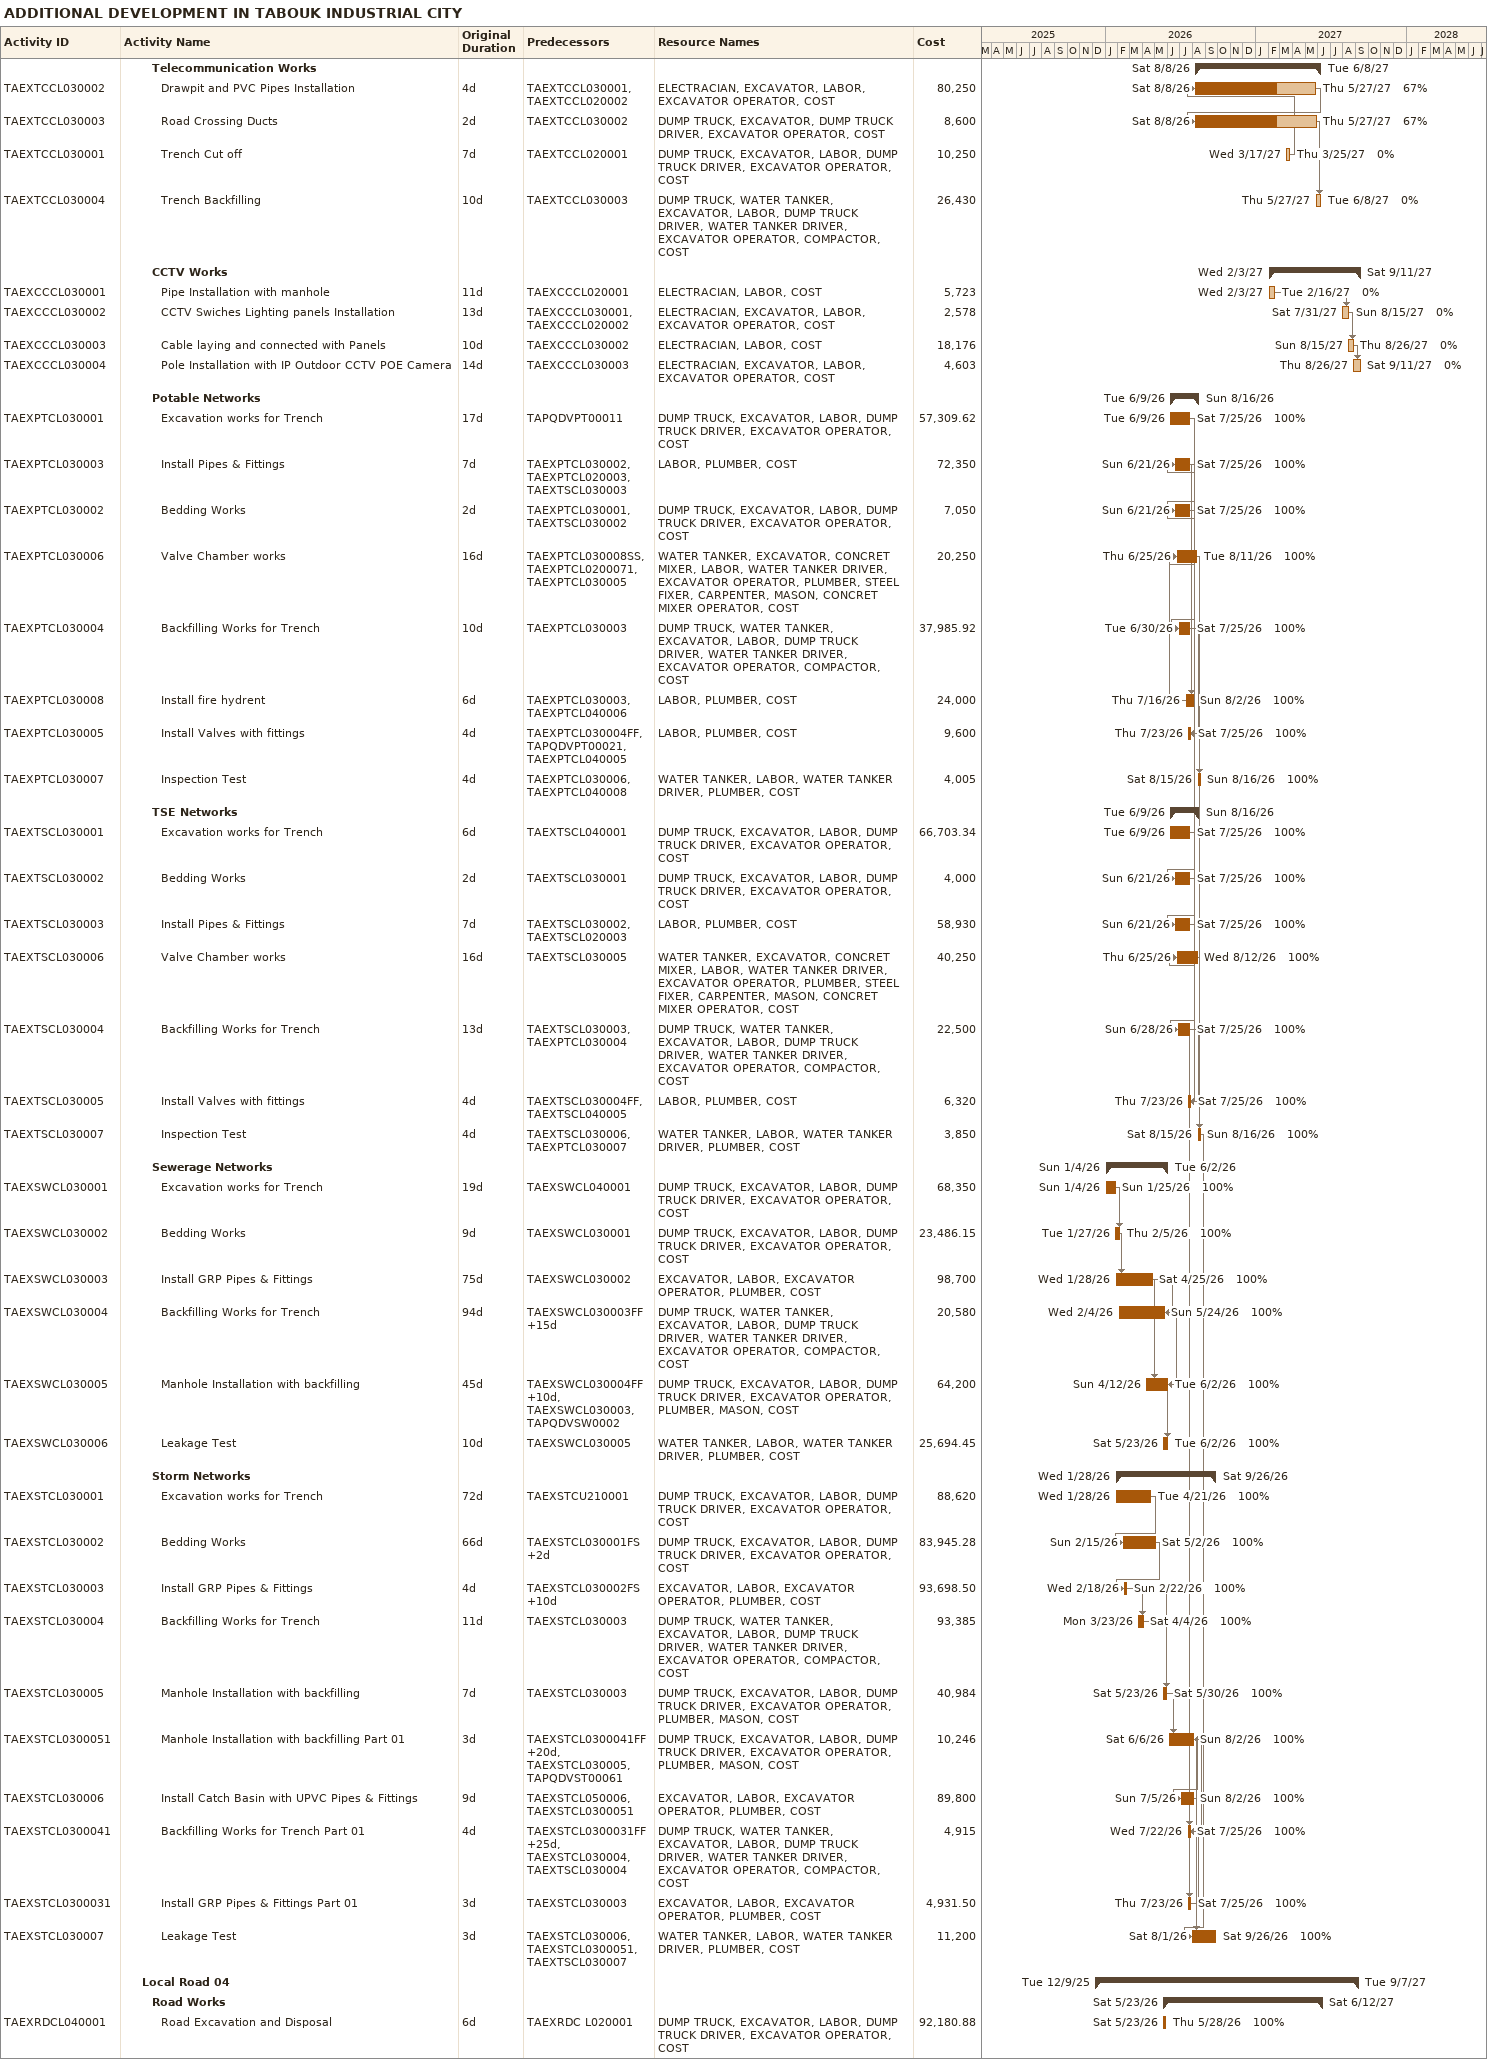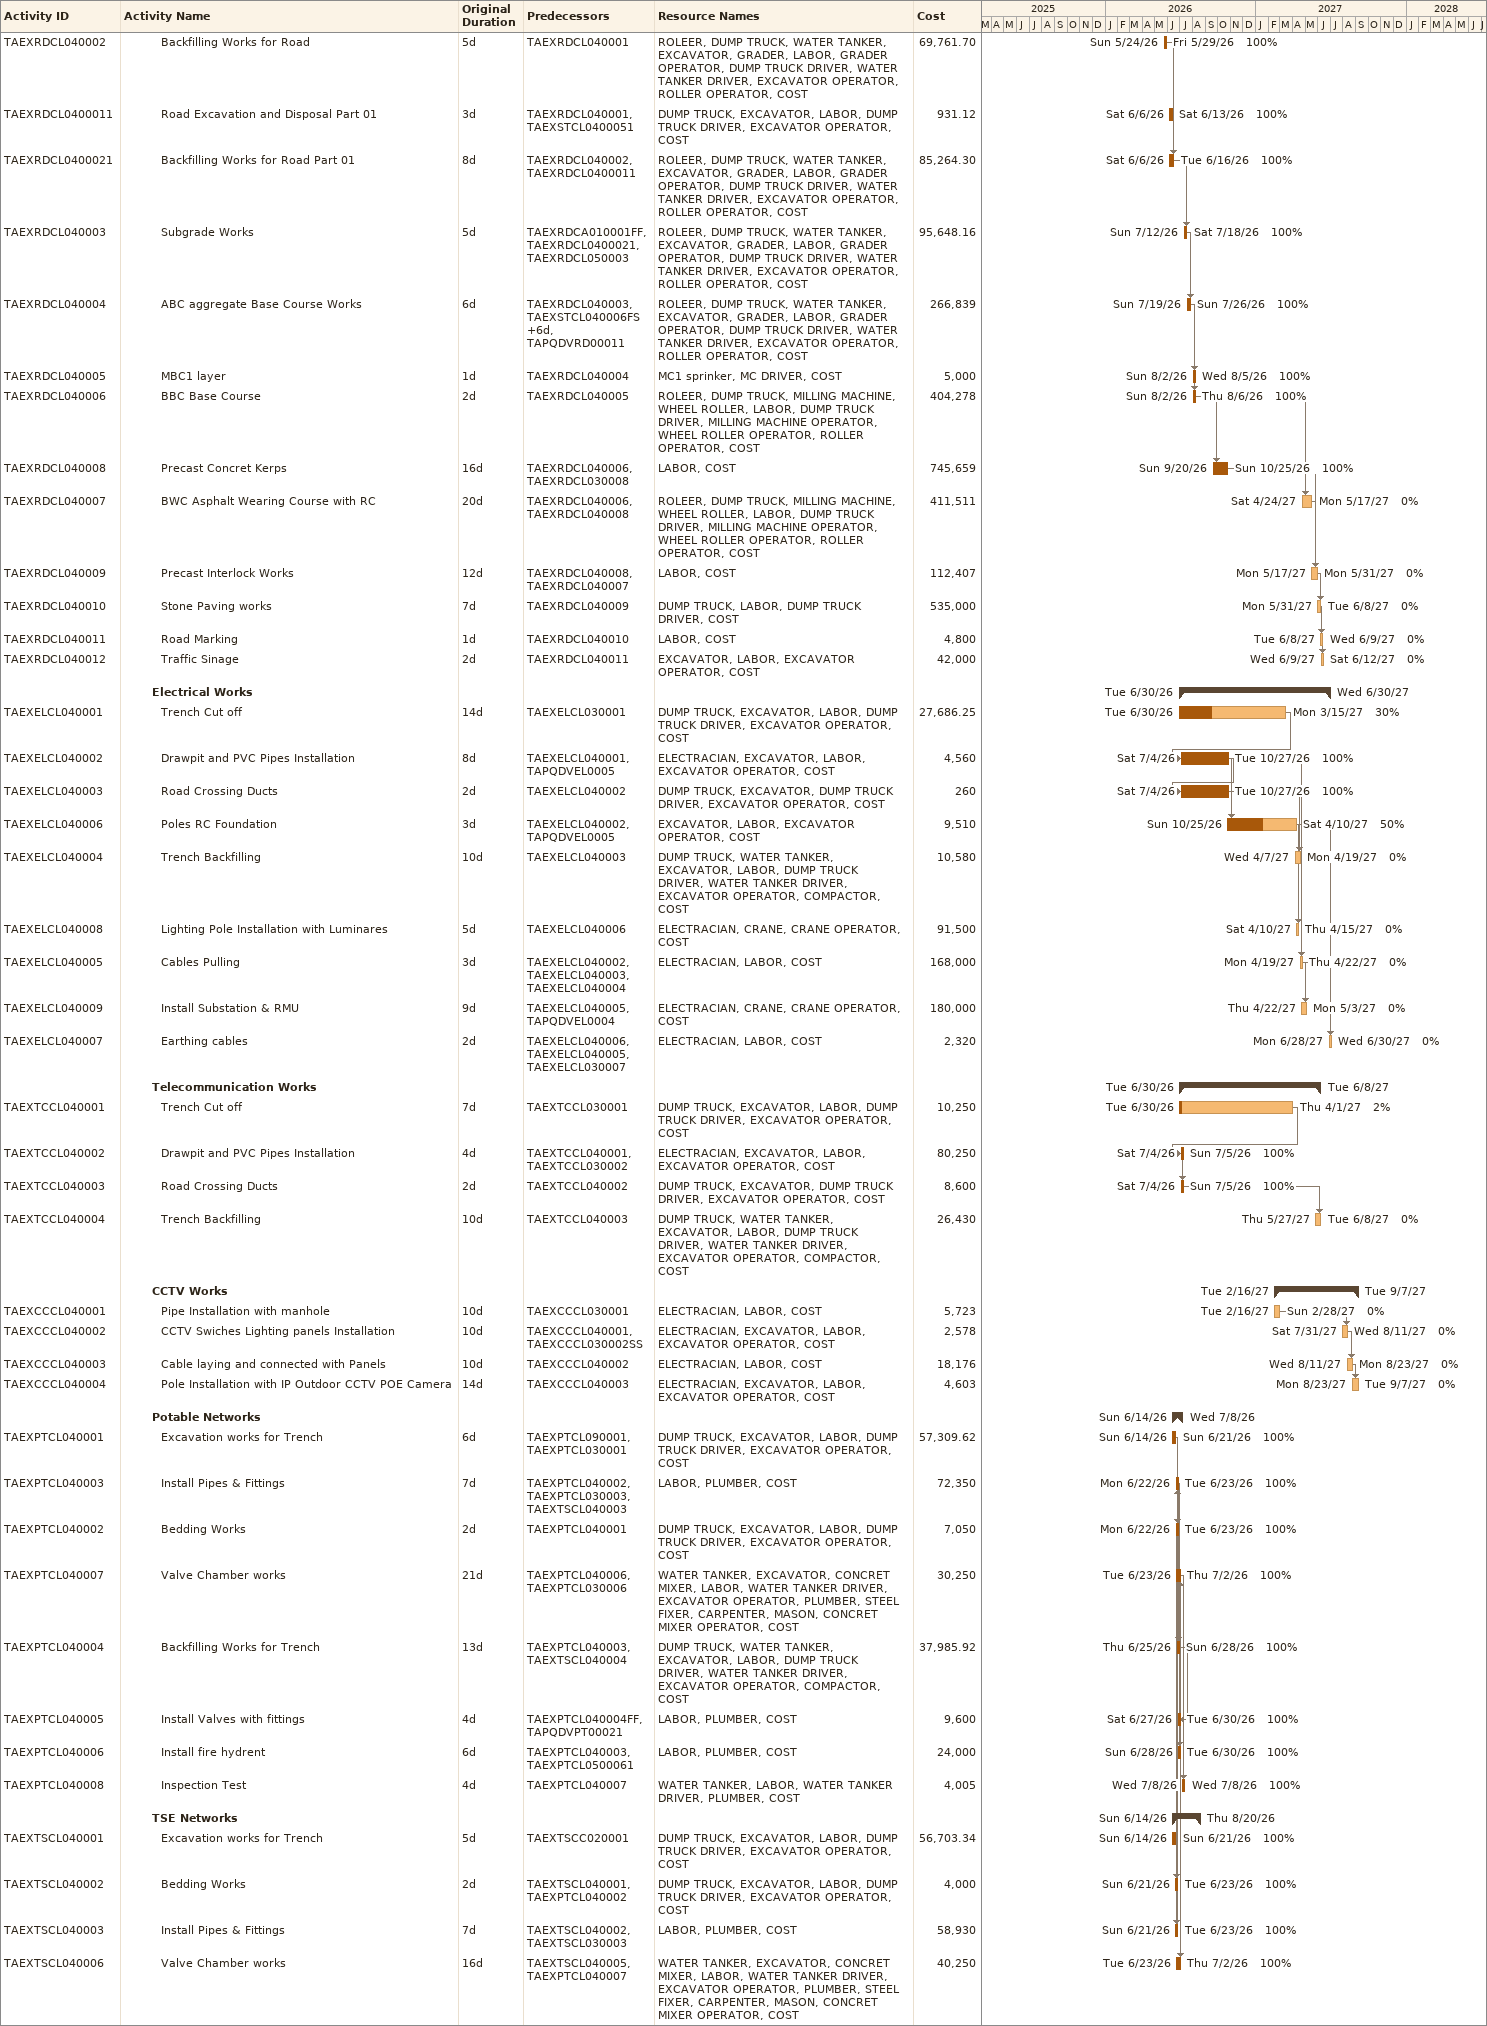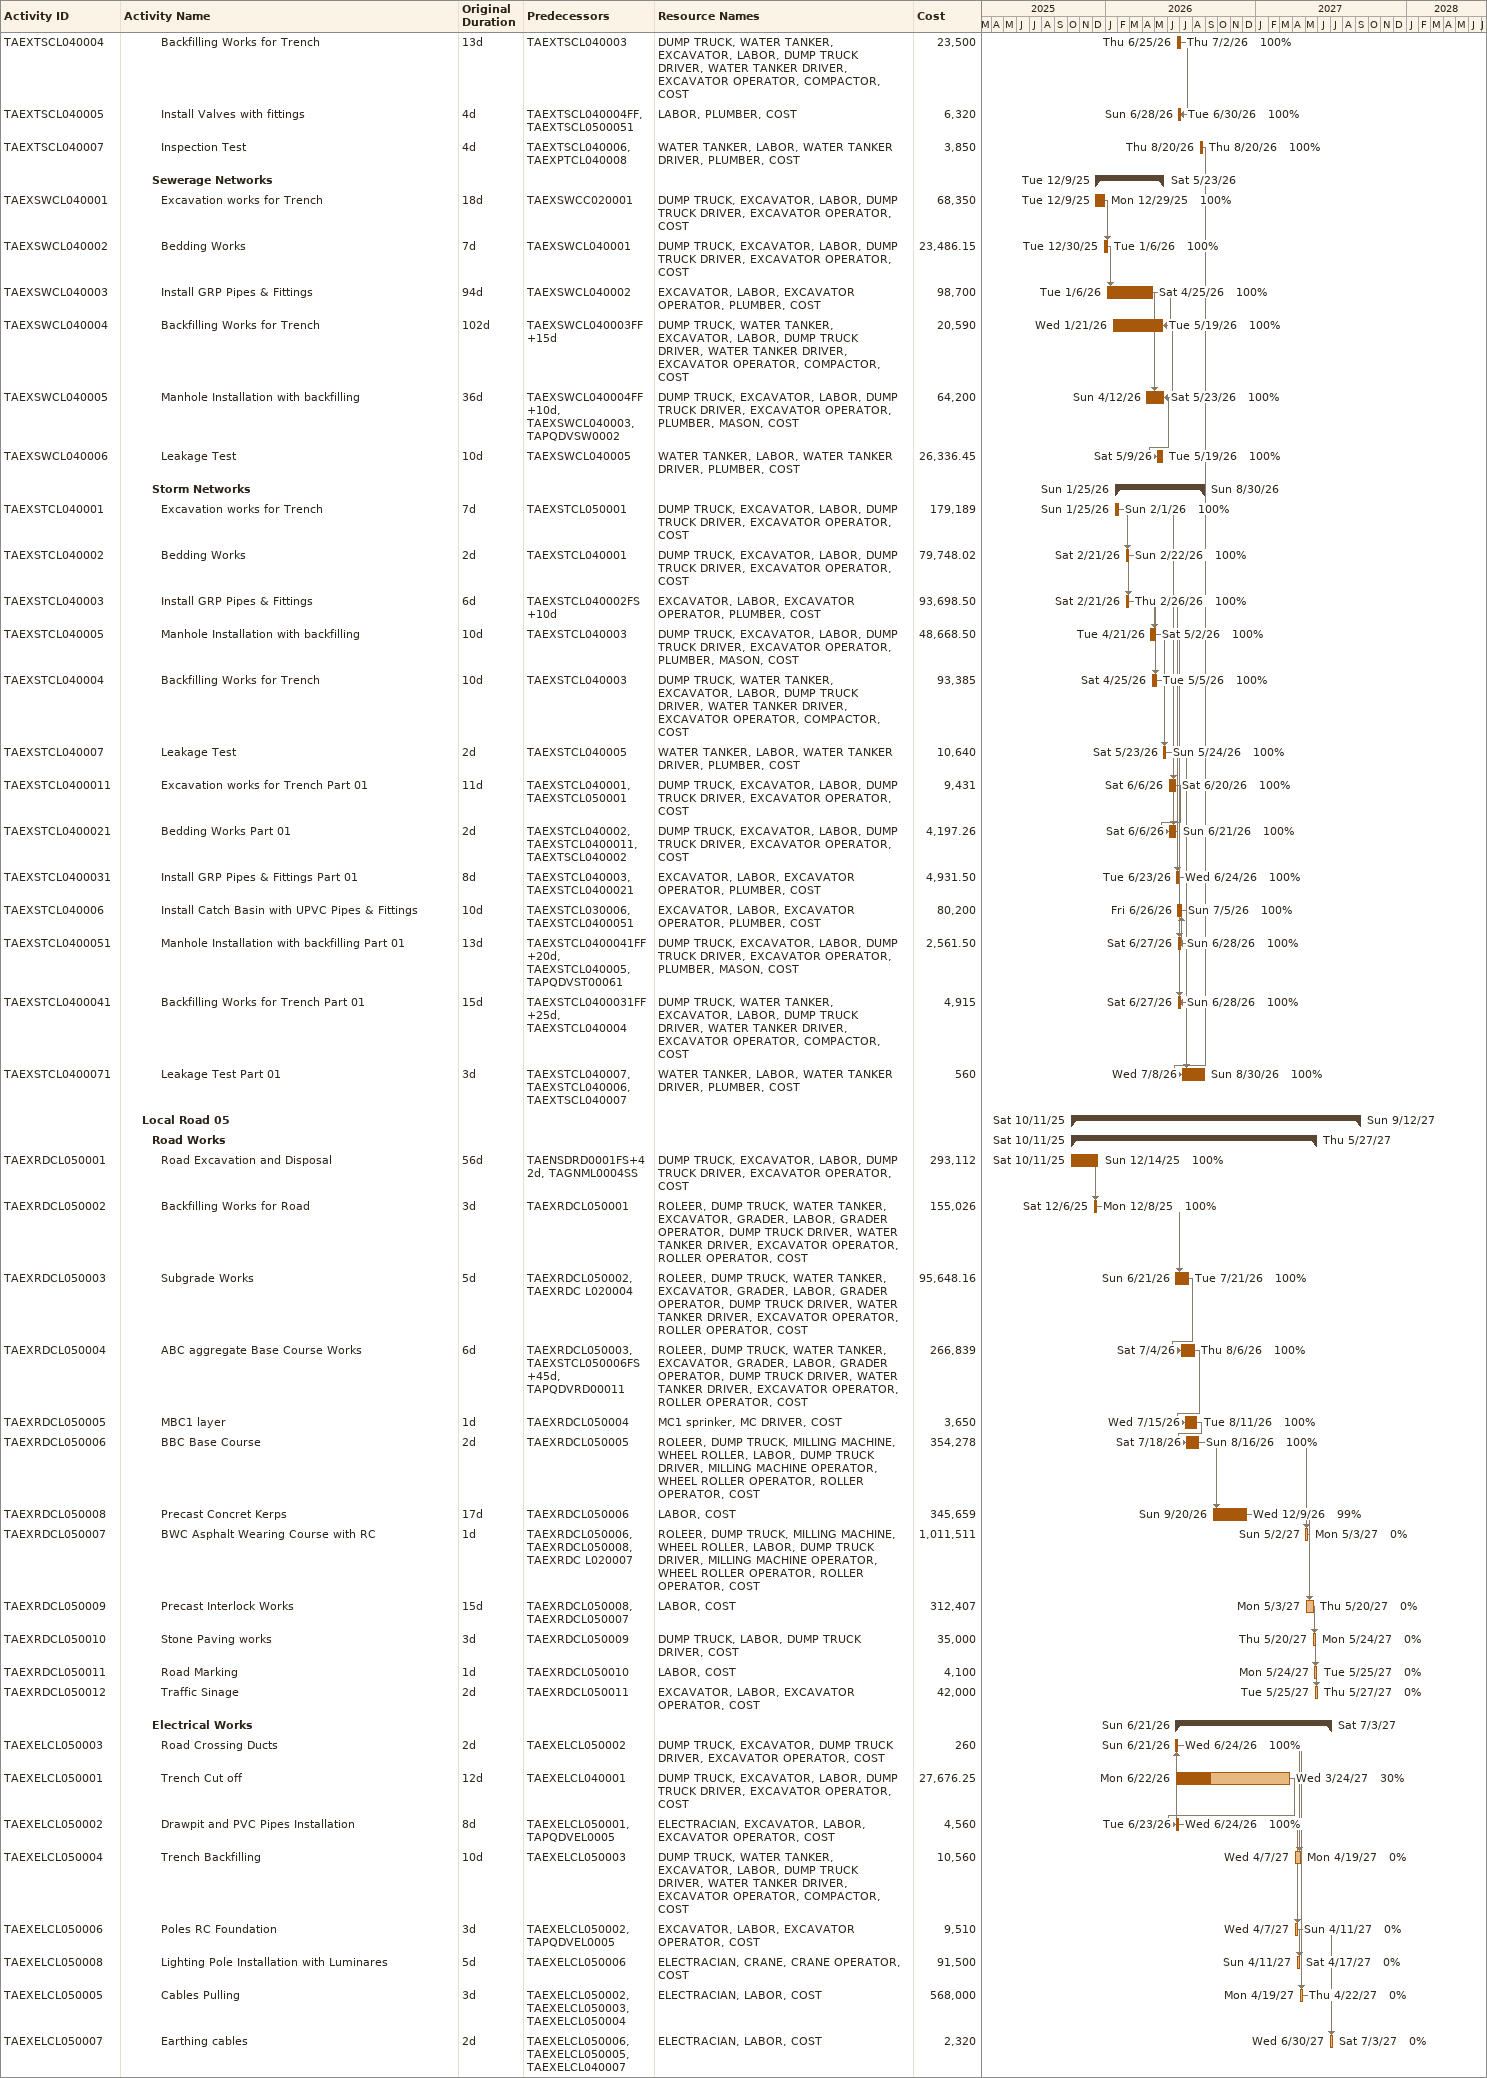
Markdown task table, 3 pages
ADDITIONAL DEVELOPMENT IN TABOUK INDUSTRIAL CITY

| ID | Level | Task | Original duration | Start | Finish | Predecessors | Resources | % complete | Cost |
|---|---|---|---|---|---|---|---|---|---|
|  | 4 | **Telecommunication Works** |  | 2026-08-08 | 2027-06-08 |  |  |  |  |
| TAEXTCCL030002 | 5 | Drawpit and PVC Pipes Installation | 4d | 2026-08-08 | 2027-05-27 | TAEXTCCL030001, TAEXTCCL020002 | ELECTRACIAN, EXCAVATOR, LABOR, EXCAVATOR OPERATOR, COST | 67 | 80250 |
| TAEXTCCL030003 | 5 | Road Crossing Ducts | 2d | 2026-08-08 | 2027-05-27 | TAEXTCCL030002 | DUMP TRUCK, EXCAVATOR, DUMP TRUCK DRIVER, EXCAVATOR OPERATOR, COST | 67 | 8600 |
| TAEXTCCL030001 | 5 | Trench Cut off | 7d | 2027-03-17 | 2027-03-25 | TAEXTCCL020001 | DUMP TRUCK, EXCAVATOR, LABOR, DUMP TRUCK DRIVER, EXCAVATOR OPERATOR, COST | 0 | 10250 |
| TAEXTCCL030004 | 5 | Trench Backfilling | 10d | 2027-05-27 | 2027-06-08 | TAEXTCCL030003 | DUMP TRUCK, WATER TANKER, EXCAVATOR, LABOR, DUMP TRUCK DRIVER, WATER TANKER DRIVER, EXCAVATOR OPERATOR, COMPACTOR, COST | 0 | 26430 |
|  | 4 | **CCTV Works** |  | 2027-02-03 | 2027-09-11 |  |  |  |  |
| TAEXCCCL030001 | 5 | Pipe Installation with manhole | 11d | 2027-02-03 | 2027-02-16 | TAEXCCCL020001 | ELECTRACIAN, LABOR, COST | 0 | 5723 |
| TAEXCCCL030002 | 5 | CCTV Swiches Lighting panels Installation | 13d | 2027-07-31 | 2027-08-15 | TAEXCCCL030001, TAEXCCCL020002 | ELECTRACIAN, EXCAVATOR, LABOR, EXCAVATOR OPERATOR, COST | 0 | 2578 |
| TAEXCCCL030003 | 5 | Cable laying and connected with Panels | 10d | 2027-08-15 | 2027-08-26 | TAEXCCCL030002 | ELECTRACIAN, LABOR, COST | 0 | 18176 |
| TAEXCCCL030004 | 5 | Pole Installation with IP Outdoor CCTV POE Camera | 14d | 2027-08-26 | 2027-09-11 | TAEXCCCL030003 | ELECTRACIAN, EXCAVATOR, LABOR, EXCAVATOR OPERATOR, COST | 0 | 4603 |
|  | 4 | **Potable Networks** |  | 2026-06-09 | 2026-08-16 |  |  |  |  |
| TAEXPTCL030001 | 5 | Excavation works for Trench | 17d | 2026-06-09 | 2026-07-25 | TAPQDVPT00011 | DUMP TRUCK, EXCAVATOR, LABOR, DUMP TRUCK DRIVER, EXCAVATOR OPERATOR, COST | 100 | 57309.62 |
| TAEXPTCL030003 | 5 | Install Pipes & Fittings | 7d | 2026-06-21 | 2026-07-25 | TAEXPTCL030002, TAEXPTCL020003, TAEXTSCL030003 | LABOR, PLUMBER, COST | 100 | 72350 |
| TAEXPTCL030002 | 5 | Bedding Works | 2d | 2026-06-21 | 2026-07-25 | TAEXPTCL030001, TAEXTSCL030002 | DUMP TRUCK, EXCAVATOR, LABOR, DUMP TRUCK DRIVER, EXCAVATOR OPERATOR, COST | 100 | 7050 |
| TAEXPTCL030006 | 5 | Valve Chamber works | 16d | 2026-06-25 | 2026-08-11 | TAEXPTCL030008SS, TAEXPTCL0200071, TAEXPTCL030005 | WATER TANKER, EXCAVATOR, CONCRET MIXER, LABOR, WATER TANKER DRIVER, EXCAVATOR OPERATOR, PLUMBER, STEEL FIXER, CARPENTER, MASON, CONCRET MIXER OPERATOR, COST | 100 | 20250 |
| TAEXPTCL030004 | 5 | Backfilling Works for Trench | 10d | 2026-06-30 | 2026-07-25 | TAEXPTCL030003 | DUMP TRUCK, WATER TANKER, EXCAVATOR, LABOR, DUMP TRUCK DRIVER, WATER TANKER DRIVER, EXCAVATOR OPERATOR, COMPACTOR, COST | 100 | 37985.92 |
| TAEXPTCL030008 | 5 | Install fire hydrent | 6d | 2026-07-16 | 2026-08-02 | TAEXPTCL030003, TAEXPTCL040006 | LABOR, PLUMBER, COST | 100 | 24000 |
| TAEXPTCL030005 | 5 | Install Valves with fittings | 4d | 2026-07-23 | 2026-07-25 | TAEXPTCL030004FF, TAPQDVPT00021, TAEXPTCL040005 | LABOR, PLUMBER, COST | 100 | 9600 |
| TAEXPTCL030007 | 5 | Inspection Test | 4d | 2026-08-15 | 2026-08-16 | TAEXPTCL030006, TAEXPTCL040008 | WATER TANKER, LABOR, WATER TANKER DRIVER, PLUMBER, COST | 100 | 4005 |
|  | 4 | **TSE Networks** |  | 2026-06-09 | 2026-08-16 |  |  |  |  |
| TAEXTSCL030001 | 5 | Excavation works for Trench | 6d | 2026-06-09 | 2026-07-25 | TAEXTSCL040001 | DUMP TRUCK, EXCAVATOR, LABOR, DUMP TRUCK DRIVER, EXCAVATOR OPERATOR, COST | 100 | 66703.34 |
| TAEXTSCL030002 | 5 | Bedding Works | 2d | 2026-06-21 | 2026-07-25 | TAEXTSCL030001 | DUMP TRUCK, EXCAVATOR, LABOR, DUMP TRUCK DRIVER, EXCAVATOR OPERATOR, COST | 100 | 4000 |
| TAEXTSCL030003 | 5 | Install Pipes & Fittings | 7d | 2026-06-21 | 2026-07-25 | TAEXTSCL030002, TAEXTSCL020003 | LABOR, PLUMBER, COST | 100 | 58930 |
| TAEXTSCL030006 | 5 | Valve Chamber works | 16d | 2026-06-25 | 2026-08-12 | TAEXTSCL030005 | WATER TANKER, EXCAVATOR, CONCRET MIXER, LABOR, WATER TANKER DRIVER, EXCAVATOR OPERATOR, PLUMBER, STEEL FIXER, CARPENTER, MASON, CONCRET MIXER OPERATOR, COST | 100 | 40250 |
| TAEXTSCL030004 | 5 | Backfilling Works for Trench | 13d | 2026-06-28 | 2026-07-25 | TAEXTSCL030003, TAEXPTCL030004 | DUMP TRUCK, WATER TANKER, EXCAVATOR, LABOR, DUMP TRUCK DRIVER, WATER TANKER DRIVER, EXCAVATOR OPERATOR, COMPACTOR, COST | 100 | 22500 |
| TAEXTSCL030005 | 5 | Install Valves with fittings | 4d | 2026-07-23 | 2026-07-25 | TAEXTSCL030004FF, TAEXTSCL040005 | LABOR, PLUMBER, COST | 100 | 6320 |
| TAEXTSCL030007 | 5 | Inspection Test | 4d | 2026-08-15 | 2026-08-16 | TAEXTSCL030006, TAEXPTCL030007 | WATER TANKER, LABOR, WATER TANKER DRIVER, PLUMBER, COST | 100 | 3850 |
|  | 4 | **Sewerage Networks** |  | 2026-01-04 | 2026-06-02 |  |  |  |  |
| TAEXSWCL030001 | 5 | Excavation works for Trench | 19d | 2026-01-04 | 2026-01-25 | TAEXSWCL040001 | DUMP TRUCK, EXCAVATOR, LABOR, DUMP TRUCK DRIVER, EXCAVATOR OPERATOR, COST | 100 | 68350 |
| TAEXSWCL030002 | 5 | Bedding Works | 9d | 2026-01-27 | 2026-02-05 | TAEXSWCL030001 | DUMP TRUCK, EXCAVATOR, LABOR, DUMP TRUCK DRIVER, EXCAVATOR OPERATOR, COST | 100 | 23486.15 |
| TAEXSWCL030003 | 5 | Install GRP Pipes & Fittings | 75d | 2026-01-28 | 2026-04-25 | TAEXSWCL030002 | EXCAVATOR, LABOR, EXCAVATOR OPERATOR, PLUMBER, COST | 100 | 98700 |
| TAEXSWCL030004 | 5 | Backfilling Works for Trench | 94d | 2026-02-04 | 2026-05-24 | TAEXSWCL030003FF+15d | DUMP TRUCK, WATER TANKER, EXCAVATOR, LABOR, DUMP TRUCK DRIVER, WATER TANKER DRIVER, EXCAVATOR OPERATOR, COMPACTOR, COST | 100 | 20580 |
| TAEXSWCL030005 | 5 | Manhole Installation with backfilling | 45d | 2026-04-12 | 2026-06-02 | TAEXSWCL030004FF+10d, TAEXSWCL030003, TAPQDVSW0002 | DUMP TRUCK, EXCAVATOR, LABOR, DUMP TRUCK DRIVER, EXCAVATOR OPERATOR, PLUMBER, MASON, COST | 100 | 64200 |
| TAEXSWCL030006 | 5 | Leakage Test | 10d | 2026-05-23 | 2026-06-02 | TAEXSWCL030005 | WATER TANKER, LABOR, WATER TANKER DRIVER, PLUMBER, COST | 100 | 25694.45 |
|  | 4 | **Storm Networks** |  | 2026-01-28 | 2026-09-26 |  |  |  |  |
| TAEXSTCL030001 | 5 | Excavation works for Trench | 72d | 2026-01-28 | 2026-04-21 | TAEXSTCU210001 | DUMP TRUCK, EXCAVATOR, LABOR, DUMP TRUCK DRIVER, EXCAVATOR OPERATOR, COST | 100 | 88620 |
| TAEXSTCL030002 | 5 | Bedding Works | 66d | 2026-02-15 | 2026-05-02 | TAEXSTCL030001FS+2d | DUMP TRUCK, EXCAVATOR, LABOR, DUMP TRUCK DRIVER, EXCAVATOR OPERATOR, COST | 100 | 83945.28 |
| TAEXSTCL030003 | 5 | Install GRP Pipes & Fittings | 4d | 2026-02-18 | 2026-02-22 | TAEXSTCL030002FS+10d | EXCAVATOR, LABOR, EXCAVATOR OPERATOR, PLUMBER, COST | 100 | 93698.50 |
| TAEXSTCL030004 | 5 | Backfilling Works for Trench | 11d | 2026-03-23 | 2026-04-04 | TAEXSTCL030003 | DUMP TRUCK, WATER TANKER, EXCAVATOR, LABOR, DUMP TRUCK DRIVER, WATER TANKER DRIVER, EXCAVATOR OPERATOR, COMPACTOR, COST | 100 | 93385 |
| TAEXSTCL030005 | 5 | Manhole Installation with backfilling | 7d | 2026-05-23 | 2026-05-30 | TAEXSTCL030003 | DUMP TRUCK, EXCAVATOR, LABOR, DUMP TRUCK DRIVER, EXCAVATOR OPERATOR, PLUMBER, MASON, COST | 100 | 40984 |
| TAEXSTCL0300051 | 5 | Manhole Installation with backfilling Part 01 | 3d | 2026-06-06 | 2026-08-02 | TAEXSTCL0300041FF+20d, TAEXSTCL030005, TAPQDVST00061 | DUMP TRUCK, EXCAVATOR, LABOR, DUMP TRUCK DRIVER, EXCAVATOR OPERATOR, PLUMBER, MASON, COST | 100 | 10246 |
| TAEXSTCL030006 | 5 | Install Catch Basin with UPVC Pipes & Fittings | 9d | 2026-07-05 | 2026-08-02 | TAEXSTCL050006, TAEXSTCL0300051 | EXCAVATOR, LABOR, EXCAVATOR OPERATOR, PLUMBER, COST | 100 | 89800 |
| TAEXSTCL0300041 | 5 | Backfilling Works for Trench Part 01 | 4d | 2026-07-22 | 2026-07-25 | TAEXSTCL0300031FF+25d, TAEXSTCL030004, TAEXTSCL030004 | DUMP TRUCK, WATER TANKER, EXCAVATOR, LABOR, DUMP TRUCK DRIVER, WATER TANKER DRIVER, EXCAVATOR OPERATOR, COMPACTOR, COST | 100 | 4915 |
| TAEXSTCL0300031 | 5 | Install GRP Pipes & Fittings Part 01 | 3d | 2026-07-23 | 2026-07-25 | TAEXSTCL030003 | EXCAVATOR, LABOR, EXCAVATOR OPERATOR, PLUMBER, COST | 100 | 4931.50 |
| TAEXSTCL030007 | 5 | Leakage Test | 3d | 2026-08-01 | 2026-09-26 | TAEXSTCL030006, TAEXSTCL0300051, TAEXTSCL030007 | WATER TANKER, LABOR, WATER TANKER DRIVER, PLUMBER, COST | 100 | 11200 |
|  | 3 | **Local Road 04** |  | 2025-12-09 | 2027-09-07 |  |  |  |  |
|  | 4 | **Road Works** |  | 2026-05-23 | 2027-06-12 |  |  |  |  |
| TAEXRDCL040001 | 5 | Road Excavation and Disposal | 6d | 2026-05-23 | 2026-05-28 | TAEXRDC L020001 | DUMP TRUCK, EXCAVATOR, LABOR, DUMP TRUCK DRIVER, EXCAVATOR OPERATOR, COST | 100 | 92180.88 |
| TAEXRDCL040002 | 5 | Backfilling Works for Road | 5d | 2026-05-24 | 2026-05-29 | TAEXRDCL040001 | ROLEER, DUMP TRUCK, WATER TANKER, EXCAVATOR, GRADER, LABOR, GRADER OPERATOR, DUMP TRUCK DRIVER, WATER TANKER DRIVER, EXCAVATOR OPERATOR, ROLLER OPERATOR, COST | 100 | 69761.70 |
| TAEXRDCL0400011 | 5 | Road Excavation and Disposal Part 01 | 3d | 2026-06-06 | 2026-06-13 | TAEXRDCL040001, TAEXSTCL0400051 | DUMP TRUCK, EXCAVATOR, LABOR, DUMP TRUCK DRIVER, EXCAVATOR OPERATOR, COST | 100 | 931.12 |
| TAEXRDCL0400021 | 5 | Backfilling Works for Road Part 01 | 8d | 2026-06-06 | 2026-06-16 | TAEXRDCL040002, TAEXRDCL0400011 | ROLEER, DUMP TRUCK, WATER TANKER, EXCAVATOR, GRADER, LABOR, GRADER OPERATOR, DUMP TRUCK DRIVER, WATER TANKER DRIVER, EXCAVATOR OPERATOR, ROLLER OPERATOR, COST | 100 | 85264.30 |
| TAEXRDCL040003 | 5 | Subgrade Works | 5d | 2026-07-12 | 2026-07-18 | TAEXRDCA010001FF, TAEXRDCL0400021, TAEXRDCL050003 | ROLEER, DUMP TRUCK, WATER TANKER, EXCAVATOR, GRADER, LABOR, GRADER OPERATOR, DUMP TRUCK DRIVER, WATER TANKER DRIVER, EXCAVATOR OPERATOR, ROLLER OPERATOR, COST | 100 | 95648.16 |
| TAEXRDCL040004 | 5 | ABC aggregate Base Course Works | 6d | 2026-07-19 | 2026-07-26 | TAEXRDCL040003, TAEXSTCL040006FS+6d, TAPQDVRD00011 | ROLEER, DUMP TRUCK, WATER TANKER, EXCAVATOR, GRADER, LABOR, GRADER OPERATOR, DUMP TRUCK DRIVER, WATER TANKER DRIVER, EXCAVATOR OPERATOR, ROLLER OPERATOR, COST | 100 | 266839 |
| TAEXRDCL040005 | 5 | MBC1 layer | 1d | 2026-08-02 | 2026-08-05 | TAEXRDCL040004 | MC1 sprinker, MC DRIVER, COST | 100 | 5000 |
| TAEXRDCL040006 | 5 | BBC Base Course | 2d | 2026-08-02 | 2026-08-06 | TAEXRDCL040005 | ROLEER, DUMP TRUCK, MILLING MACHINE, WHEEL ROLLER, LABOR, DUMP TRUCK DRIVER, MILLING MACHINE OPERATOR, WHEEL ROLLER OPERATOR, ROLLER OPERATOR, COST | 100 | 404278 |
| TAEXRDCL040008 | 5 | Precast Concret Kerps | 16d | 2026-09-20 | 2026-10-25 | TAEXRDCL040006, TAEXRDCL030008 | LABOR, COST | 100 | 745659 |
| TAEXRDCL040007 | 5 | BWC Asphalt Wearing Course with RC | 20d | 2027-04-24 | 2027-05-17 | TAEXRDCL040006, TAEXRDCL040008 | ROLEER, DUMP TRUCK, MILLING MACHINE, WHEEL ROLLER, LABOR, DUMP TRUCK DRIVER, MILLING MACHINE OPERATOR, WHEEL ROLLER OPERATOR, ROLLER OPERATOR, COST | 0 | 411511 |
| TAEXRDCL040009 | 5 | Precast Interlock Works | 12d | 2027-05-17 | 2027-05-31 | TAEXRDCL040008, TAEXRDCL040007 | LABOR, COST | 0 | 112407 |
| TAEXRDCL040010 | 5 | Stone Paving works | 7d | 2027-05-31 | 2027-06-08 | TAEXRDCL040009 | DUMP TRUCK, LABOR, DUMP TRUCK DRIVER, COST | 0 | 535000 |
| TAEXRDCL040011 | 5 | Road Marking | 1d | 2027-06-08 | 2027-06-09 | TAEXRDCL040010 | LABOR, COST | 0 | 4800 |
| TAEXRDCL040012 | 5 | Traffic Sinage | 2d | 2027-06-09 | 2027-06-12 | TAEXRDCL040011 | EXCAVATOR, LABOR, EXCAVATOR OPERATOR, COST | 0 | 42000 |
|  | 4 | **Electrical Works** |  | 2026-06-30 | 2027-06-30 |  |  |  |  |
| TAEXELCL040001 | 5 | Trench Cut off | 14d | 2026-06-30 | 2027-03-15 | TAEXELCL030001 | DUMP TRUCK, EXCAVATOR, LABOR, DUMP TRUCK DRIVER, EXCAVATOR OPERATOR, COST | 30 | 27686.25 |
| TAEXELCL040002 | 5 | Drawpit and PVC Pipes Installation | 8d | 2026-07-04 | 2026-10-27 | TAEXELCL040001, TAPQDVEL0005 | ELECTRACIAN, EXCAVATOR, LABOR, EXCAVATOR OPERATOR, COST | 100 | 4560 |
| TAEXELCL040003 | 5 | Road Crossing Ducts | 2d | 2026-07-04 | 2026-10-27 | TAEXELCL040002 | DUMP TRUCK, EXCAVATOR, DUMP TRUCK DRIVER, EXCAVATOR OPERATOR, COST | 100 | 260 |
| TAEXELCL040006 | 5 | Poles RC Foundation | 3d | 2026-10-25 | 2027-04-10 | TAEXELCL040002, TAPQDVEL0005 | EXCAVATOR, LABOR, EXCAVATOR OPERATOR, COST | 50 | 9510 |
| TAEXELCL040004 | 5 | Trench Backfilling | 10d | 2027-04-07 | 2027-04-19 | TAEXELCL040003 | DUMP TRUCK, WATER TANKER, EXCAVATOR, LABOR, DUMP TRUCK DRIVER, WATER TANKER DRIVER, EXCAVATOR OPERATOR, COMPACTOR, COST | 0 | 10580 |
| TAEXELCL040008 | 5 | Lighting Pole Installation with Luminares | 5d | 2027-04-10 | 2027-04-15 | TAEXELCL040006 | ELECTRACIAN, CRANE, CRANE OPERATOR, COST | 0 | 91500 |
| TAEXELCL040005 | 5 | Cables Pulling | 3d | 2027-04-19 | 2027-04-22 | TAEXELCL040002, TAEXELCL040003, TAEXELCL040004 | ELECTRACIAN, LABOR, COST | 0 | 168000 |
| TAEXELCL040009 | 5 | Install Substation & RMU | 9d | 2027-04-22 | 2027-05-03 | TAEXELCL040005, TAPQDVEL0004 | ELECTRACIAN, CRANE, CRANE OPERATOR, COST | 0 | 180000 |
| TAEXELCL040007 | 5 | Earthing cables | 2d | 2027-06-28 | 2027-06-30 | TAEXELCL040006, TAEXELCL040005, TAEXELCL030007 | ELECTRACIAN, LABOR, COST | 0 | 2320 |
|  | 4 | **Telecommunication Works** |  | 2026-06-30 | 2027-06-08 |  |  |  |  |
| TAEXTCCL040001 | 5 | Trench Cut off | 7d | 2026-06-30 | 2027-04-01 | TAEXTCCL030001 | DUMP TRUCK, EXCAVATOR, LABOR, DUMP TRUCK DRIVER, EXCAVATOR OPERATOR, COST | 2 | 10250 |
| TAEXTCCL040002 | 5 | Drawpit and PVC Pipes Installation | 4d | 2026-07-04 | 2026-07-05 | TAEXTCCL040001, TAEXTCCL030002 | ELECTRACIAN, EXCAVATOR, LABOR, EXCAVATOR OPERATOR, COST | 100 | 80250 |
| TAEXTCCL040003 | 5 | Road Crossing Ducts | 2d | 2026-07-04 | 2026-07-05 | TAEXTCCL040002 | DUMP TRUCK, EXCAVATOR, DUMP TRUCK DRIVER, EXCAVATOR OPERATOR, COST | 100 | 8600 |
| TAEXTCCL040004 | 5 | Trench Backfilling | 10d | 2027-05-27 | 2027-06-08 | TAEXTCCL040003 | DUMP TRUCK, WATER TANKER, EXCAVATOR, LABOR, DUMP TRUCK DRIVER, WATER TANKER DRIVER, EXCAVATOR OPERATOR, COMPACTOR, COST | 0 | 26430 |
|  | 4 | **CCTV Works** |  | 2027-02-16 | 2027-09-07 |  |  |  |  |
| TAEXCCCL040001 | 5 | Pipe Installation with manhole | 10d | 2027-02-16 | 2027-02-28 | TAEXCCCL030001 | ELECTRACIAN, LABOR, COST | 0 | 5723 |
| TAEXCCCL040002 | 5 | CCTV Swiches Lighting panels Installation | 10d | 2027-07-31 | 2027-08-11 | TAEXCCCL040001, TAEXCCCL030002SS | ELECTRACIAN, EXCAVATOR, LABOR, EXCAVATOR OPERATOR, COST | 0 | 2578 |
| TAEXCCCL040003 | 5 | Cable laying and connected with Panels | 10d | 2027-08-11 | 2027-08-23 | TAEXCCCL040002 | ELECTRACIAN, LABOR, COST | 0 | 18176 |
| TAEXCCCL040004 | 5 | Pole Installation with IP Outdoor CCTV POE Camera | 14d | 2027-08-23 | 2027-09-07 | TAEXCCCL040003 | ELECTRACIAN, EXCAVATOR, LABOR, EXCAVATOR OPERATOR, COST | 0 | 4603 |
|  | 4 | **Potable Networks** |  | 2026-06-14 | 2026-07-08 |  |  |  |  |
| TAEXPTCL040001 | 5 | Excavation works for Trench | 6d | 2026-06-14 | 2026-06-21 | TAEXPTCL090001, TAEXPTCL030001 | DUMP TRUCK, EXCAVATOR, LABOR, DUMP TRUCK DRIVER, EXCAVATOR OPERATOR, COST | 100 | 57309.62 |
| TAEXPTCL040003 | 5 | Install Pipes & Fittings | 7d | 2026-06-22 | 2026-06-23 | TAEXPTCL040002, TAEXPTCL030003, TAEXTSCL040003 | LABOR, PLUMBER, COST | 100 | 72350 |
| TAEXPTCL040002 | 5 | Bedding Works | 2d | 2026-06-22 | 2026-06-23 | TAEXPTCL040001 | DUMP TRUCK, EXCAVATOR, LABOR, DUMP TRUCK DRIVER, EXCAVATOR OPERATOR, COST | 100 | 7050 |
| TAEXPTCL040007 | 5 | Valve Chamber works | 21d | 2026-06-23 | 2026-07-02 | TAEXPTCL040006, TAEXPTCL030006 | WATER TANKER, EXCAVATOR, CONCRET MIXER, LABOR, WATER TANKER DRIVER, EXCAVATOR OPERATOR, PLUMBER, STEEL FIXER, CARPENTER, MASON, CONCRET MIXER OPERATOR, COST | 100 | 30250 |
| TAEXPTCL040004 | 5 | Backfilling Works for Trench | 13d | 2026-06-25 | 2026-06-28 | TAEXPTCL040003, TAEXTSCL040004 | DUMP TRUCK, WATER TANKER, EXCAVATOR, LABOR, DUMP TRUCK DRIVER, WATER TANKER DRIVER, EXCAVATOR OPERATOR, COMPACTOR, COST | 100 | 37985.92 |
| TAEXPTCL040005 | 5 | Install Valves with fittings | 4d | 2026-06-27 | 2026-06-30 | TAEXPTCL040004FF, TAPQDVPT00021 | LABOR, PLUMBER, COST | 100 | 9600 |
| TAEXPTCL040006 | 5 | Install fire hydrent | 6d | 2026-06-28 | 2026-06-30 | TAEXPTCL040003, TAEXPTCL0500061 | LABOR, PLUMBER, COST | 100 | 24000 |
| TAEXPTCL040008 | 5 | Inspection Test | 4d | 2026-07-08 | 2026-07-08 | TAEXPTCL040007 | WATER TANKER, LABOR, WATER TANKER DRIVER, PLUMBER, COST | 100 | 4005 |
|  | 4 | **TSE Networks** |  | 2026-06-14 | 2026-08-20 |  |  |  |  |
| TAEXTSCL040001 | 5 | Excavation works for Trench | 5d | 2026-06-14 | 2026-06-21 | TAEXTSCC020001 | DUMP TRUCK, EXCAVATOR, LABOR, DUMP TRUCK DRIVER, EXCAVATOR OPERATOR, COST | 100 | 56703.34 |
| TAEXTSCL040002 | 5 | Bedding Works | 2d | 2026-06-21 | 2026-06-23 | TAEXTSCL040001, TAEXPTCL040002 | DUMP TRUCK, EXCAVATOR, LABOR, DUMP TRUCK DRIVER, EXCAVATOR OPERATOR, COST | 100 | 4000 |
| TAEXTSCL040003 | 5 | Install Pipes & Fittings | 7d | 2026-06-21 | 2026-06-23 | TAEXTSCL040002, TAEXTSCL030003 | LABOR, PLUMBER, COST | 100 | 58930 |
| TAEXTSCL040006 | 5 | Valve Chamber works | 16d | 2026-06-23 | 2026-07-02 | TAEXTSCL040005, TAEXPTCL040007 | WATER TANKER, EXCAVATOR, CONCRET MIXER, LABOR, WATER TANKER DRIVER, EXCAVATOR OPERATOR, PLUMBER, STEEL FIXER, CARPENTER, MASON, CONCRET MIXER OPERATOR, COST | 100 | 40250 |
| TAEXTSCL040004 | 5 | Backfilling Works for Trench | 13d | 2026-06-25 | 2026-07-02 | TAEXTSCL040003 | DUMP TRUCK, WATER TANKER, EXCAVATOR, LABOR, DUMP TRUCK DRIVER, WATER TANKER DRIVER, EXCAVATOR OPERATOR, COMPACTOR, COST | 100 | 23500 |
| TAEXTSCL040005 | 5 | Install Valves with fittings | 4d | 2026-06-28 | 2026-06-30 | TAEXTSCL040004FF, TAEXTSCL0500051 | LABOR, PLUMBER, COST | 100 | 6320 |
| TAEXTSCL040007 | 5 | Inspection Test | 4d | 2026-08-20 | 2026-08-20 | TAEXTSCL040006, TAEXPTCL040008 | WATER TANKER, LABOR, WATER TANKER DRIVER, PLUMBER, COST | 100 | 3850 |
|  | 4 | **Sewerage Networks** |  | 2025-12-09 | 2026-05-23 |  |  |  |  |
| TAEXSWCL040001 | 5 | Excavation works for Trench | 18d | 2025-12-09 | 2025-12-29 | TAEXSWCC020001 | DUMP TRUCK, EXCAVATOR, LABOR, DUMP TRUCK DRIVER, EXCAVATOR OPERATOR, COST | 100 | 68350 |
| TAEXSWCL040002 | 5 | Bedding Works | 7d | 2025-12-30 | 2026-01-06 | TAEXSWCL040001 | DUMP TRUCK, EXCAVATOR, LABOR, DUMP TRUCK DRIVER, EXCAVATOR OPERATOR, COST | 100 | 23486.15 |
| TAEXSWCL040003 | 5 | Install GRP Pipes & Fittings | 94d | 2026-01-06 | 2026-04-25 | TAEXSWCL040002 | EXCAVATOR, LABOR, EXCAVATOR OPERATOR, PLUMBER, COST | 100 | 98700 |
| TAEXSWCL040004 | 5 | Backfilling Works for Trench | 102d | 2026-01-21 | 2026-05-19 | TAEXSWCL040003FF+15d | DUMP TRUCK, WATER TANKER, EXCAVATOR, LABOR, DUMP TRUCK DRIVER, WATER TANKER DRIVER, EXCAVATOR OPERATOR, COMPACTOR, COST | 100 | 20590 |
| TAEXSWCL040005 | 5 | Manhole Installation with backfilling | 36d | 2026-04-12 | 2026-05-23 | TAEXSWCL040004FF+10d, TAEXSWCL040003, TAPQDVSW0002 | DUMP TRUCK, EXCAVATOR, LABOR, DUMP TRUCK DRIVER, EXCAVATOR OPERATOR, PLUMBER, MASON, COST | 100 | 64200 |
| TAEXSWCL040006 | 5 | Leakage Test | 10d | 2026-05-09 | 2026-05-19 | TAEXSWCL040005 | WATER TANKER, LABOR, WATER TANKER DRIVER, PLUMBER, COST | 100 | 26336.45 |
|  | 4 | **Storm Networks** |  | 2026-01-25 | 2026-08-30 |  |  |  |  |
| TAEXSTCL040001 | 5 | Excavation works for Trench | 7d | 2026-01-25 | 2026-02-01 | TAEXSTCL050001 | DUMP TRUCK, EXCAVATOR, LABOR, DUMP TRUCK DRIVER, EXCAVATOR OPERATOR, COST | 100 | 179189 |
| TAEXSTCL040002 | 5 | Bedding Works | 2d | 2026-02-21 | 2026-02-22 | TAEXSTCL040001 | DUMP TRUCK, EXCAVATOR, LABOR, DUMP TRUCK DRIVER, EXCAVATOR OPERATOR, COST | 100 | 79748.02 |
| TAEXSTCL040003 | 5 | Install GRP Pipes & Fittings | 6d | 2026-02-21 | 2026-02-26 | TAEXSTCL040002FS+10d | EXCAVATOR, LABOR, EXCAVATOR OPERATOR, PLUMBER, COST | 100 | 93698.50 |
| TAEXSTCL040005 | 5 | Manhole Installation with backfilling | 10d | 2026-04-21 | 2026-05-02 | TAEXSTCL040003 | DUMP TRUCK, EXCAVATOR, LABOR, DUMP TRUCK DRIVER, EXCAVATOR OPERATOR, PLUMBER, MASON, COST | 100 | 48668.50 |
| TAEXSTCL040004 | 5 | Backfilling Works for Trench | 10d | 2026-04-25 | 2026-05-05 | TAEXSTCL040003 | DUMP TRUCK, WATER TANKER, EXCAVATOR, LABOR, DUMP TRUCK DRIVER, WATER TANKER DRIVER, EXCAVATOR OPERATOR, COMPACTOR, COST | 100 | 93385 |
| TAEXSTCL040007 | 5 | Leakage Test | 2d | 2026-05-23 | 2026-05-24 | TAEXSTCL040005 | WATER TANKER, LABOR, WATER TANKER DRIVER, PLUMBER, COST | 100 | 10640 |
| TAEXSTCL0400011 | 5 | Excavation works for Trench Part 01 | 11d | 2026-06-06 | 2026-06-20 | TAEXSTCL040001, TAEXSTCL050001 | DUMP TRUCK, EXCAVATOR, LABOR, DUMP TRUCK DRIVER, EXCAVATOR OPERATOR, COST | 100 | 9431 |
| TAEXSTCL0400021 | 5 | Bedding Works Part 01 | 2d | 2026-06-06 | 2026-06-21 | TAEXSTCL040002, TAEXSTCL0400011, TAEXTSCL040002 | DUMP TRUCK, EXCAVATOR, LABOR, DUMP TRUCK DRIVER, EXCAVATOR OPERATOR, COST | 100 | 4197.26 |
| TAEXSTCL0400031 | 5 | Install GRP Pipes & Fittings Part 01 | 8d | 2026-06-23 | 2026-06-24 | TAEXSTCL040003, TAEXSTCL0400021 | EXCAVATOR, LABOR, EXCAVATOR OPERATOR, PLUMBER, COST | 100 | 4931.50 |
| TAEXSTCL040006 | 5 | Install Catch Basin with UPVC Pipes & Fittings | 10d | 2026-06-26 | 2026-07-05 | TAEXSTCL030006, TAEXSTCL0400051 | EXCAVATOR, LABOR, EXCAVATOR OPERATOR, PLUMBER, COST | 100 | 80200 |
| TAEXSTCL0400051 | 5 | Manhole Installation with backfilling Part 01 | 13d | 2026-06-27 | 2026-06-28 | TAEXSTCL0400041FF+20d, TAEXSTCL040005, TAPQDVST00061 | DUMP TRUCK, EXCAVATOR, LABOR, DUMP TRUCK DRIVER, EXCAVATOR OPERATOR, PLUMBER, MASON, COST | 100 | 2561.50 |
| TAEXSTCL0400041 | 5 | Backfilling Works for Trench Part 01 | 15d | 2026-06-27 | 2026-06-28 | TAEXSTCL0400031FF+25d, TAEXSTCL040004 | DUMP TRUCK, WATER TANKER, EXCAVATOR, LABOR, DUMP TRUCK DRIVER, WATER TANKER DRIVER, EXCAVATOR OPERATOR, COMPACTOR, COST | 100 | 4915 |
| TAEXSTCL0400071 | 5 | Leakage Test Part 01 | 3d | 2026-07-08 | 2026-08-30 | TAEXSTCL040007, TAEXSTCL040006, TAEXTSCL040007 | WATER TANKER, LABOR, WATER TANKER DRIVER, PLUMBER, COST | 100 | 560 |
|  | 3 | **Local Road 05** |  | 2025-10-11 | 2027-09-12 |  |  |  |  |
|  | 4 | **Road Works** |  | 2025-10-11 | 2027-05-27 |  |  |  |  |
| TAEXRDCL050001 | 5 | Road Excavation and Disposal | 56d | 2025-10-11 | 2025-12-14 | TAENSDRD0001FS+42d, TAGNML0004SS | DUMP TRUCK, EXCAVATOR, LABOR, DUMP TRUCK DRIVER, EXCAVATOR OPERATOR, COST | 100 | 293112 |
| TAEXRDCL050002 | 5 | Backfilling Works for Road | 3d | 2025-12-06 | 2025-12-08 | TAEXRDCL050001 | ROLEER, DUMP TRUCK, WATER TANKER, EXCAVATOR, GRADER, LABOR, GRADER OPERATOR, DUMP TRUCK DRIVER, WATER TANKER DRIVER, EXCAVATOR OPERATOR, ROLLER OPERATOR, COST | 100 | 155026 |
| TAEXRDCL050003 | 5 | Subgrade Works | 5d | 2026-06-21 | 2026-07-21 | TAEXRDCL050002, TAEXRDC L020004 | ROLEER, DUMP TRUCK, WATER TANKER, EXCAVATOR, GRADER, LABOR, GRADER OPERATOR, DUMP TRUCK DRIVER, WATER TANKER DRIVER, EXCAVATOR OPERATOR, ROLLER OPERATOR, COST | 100 | 95648.16 |
| TAEXRDCL050004 | 5 | ABC aggregate Base Course Works | 6d | 2026-07-04 | 2026-08-06 | TAEXRDCL050003, TAEXSTCL050006FS+45d, TAPQDVRD00011 | ROLEER, DUMP TRUCK, WATER TANKER, EXCAVATOR, GRADER, LABOR, GRADER OPERATOR, DUMP TRUCK DRIVER, WATER TANKER DRIVER, EXCAVATOR OPERATOR, ROLLER OPERATOR, COST | 100 | 266839 |
| TAEXRDCL050005 | 5 | MBC1 layer | 1d | 2026-07-15 | 2026-08-11 | TAEXRDCL050004 | MC1 sprinker, MC DRIVER, COST | 100 | 3650 |
| TAEXRDCL050006 | 5 | BBC Base Course | 2d | 2026-07-18 | 2026-08-16 | TAEXRDCL050005 | ROLEER, DUMP TRUCK, MILLING MACHINE, WHEEL ROLLER, LABOR, DUMP TRUCK DRIVER, MILLING MACHINE OPERATOR, WHEEL ROLLER OPERATOR, ROLLER OPERATOR, COST | 100 | 354278 |
| TAEXRDCL050008 | 5 | Precast Concret Kerps | 17d | 2026-09-20 | 2026-12-09 | TAEXRDCL050006 | LABOR, COST | 99 | 345659 |
| TAEXRDCL050007 | 5 | BWC Asphalt Wearing Course with RC | 1d | 2027-05-02 | 2027-05-03 | TAEXRDCL050006, TAEXRDCL050008, TAEXRDC L020007 | ROLEER, DUMP TRUCK, MILLING MACHINE, WHEEL ROLLER, LABOR, DUMP TRUCK DRIVER, MILLING MACHINE OPERATOR, WHEEL ROLLER OPERATOR, ROLLER OPERATOR, COST | 0 | 1011511 |
| TAEXRDCL050009 | 5 | Precast Interlock Works | 15d | 2027-05-03 | 2027-05-20 | TAEXRDCL050008, TAEXRDCL050007 | LABOR, COST | 0 | 312407 |
| TAEXRDCL050010 | 5 | Stone Paving works | 3d | 2027-05-20 | 2027-05-24 | TAEXRDCL050009 | DUMP TRUCK, LABOR, DUMP TRUCK DRIVER, COST | 0 | 35000 |
| TAEXRDCL050011 | 5 | Road Marking | 1d | 2027-05-24 | 2027-05-25 | TAEXRDCL050010 | LABOR, COST | 0 | 4100 |
| TAEXRDCL050012 | 5 | Traffic Sinage | 2d | 2027-05-25 | 2027-05-27 | TAEXRDCL050011 | EXCAVATOR, LABOR, EXCAVATOR OPERATOR, COST | 0 | 42000 |
|  | 4 | **Electrical Works** |  | 2026-06-21 | 2027-07-03 |  |  |  |  |
| TAEXELCL050003 | 5 | Road Crossing Ducts | 2d | 2026-06-21 | 2026-06-24 | TAEXELCL050002 | DUMP TRUCK, EXCAVATOR, DUMP TRUCK DRIVER, EXCAVATOR OPERATOR, COST | 100 | 260 |
| TAEXELCL050001 | 5 | Trench Cut off | 12d | 2026-06-22 | 2027-03-24 | TAEXELCL040001 | DUMP TRUCK, EXCAVATOR, LABOR, DUMP TRUCK DRIVER, EXCAVATOR OPERATOR, COST | 30 | 27676.25 |
| TAEXELCL050002 | 5 | Drawpit and PVC Pipes Installation | 8d | 2026-06-23 | 2026-06-24 | TAEXELCL050001, TAPQDVEL0005 | ELECTRACIAN, EXCAVATOR, LABOR, EXCAVATOR OPERATOR, COST | 100 | 4560 |
| TAEXELCL050004 | 5 | Trench Backfilling | 10d | 2027-04-07 | 2027-04-19 | TAEXELCL050003 | DUMP TRUCK, WATER TANKER, EXCAVATOR, LABOR, DUMP TRUCK DRIVER, WATER TANKER DRIVER, EXCAVATOR OPERATOR, COMPACTOR, COST | 0 | 10560 |
| TAEXELCL050006 | 5 | Poles RC Foundation | 3d | 2027-04-07 | 2027-04-11 | TAEXELCL050002, TAPQDVEL0005 | EXCAVATOR, LABOR, EXCAVATOR OPERATOR, COST | 0 | 9510 |
| TAEXELCL050008 | 5 | Lighting Pole Installation with Luminares | 5d | 2027-04-11 | 2027-04-17 | TAEXELCL050006 | ELECTRACIAN, CRANE, CRANE OPERATOR, COST | 0 | 91500 |
| TAEXELCL050005 | 5 | Cables Pulling | 3d | 2027-04-19 | 2027-04-22 | TAEXELCL050002, TAEXELCL050003, TAEXELCL050004 | ELECTRACIAN, LABOR, COST | 0 | 568000 |
| TAEXELCL050007 | 5 | Earthing cables | 2d | 2027-06-30 | 2027-07-03 | TAEXELCL050006, TAEXELCL050005, TAEXELCL040007 | ELECTRACIAN, LABOR, COST | 0 | 2320 |
